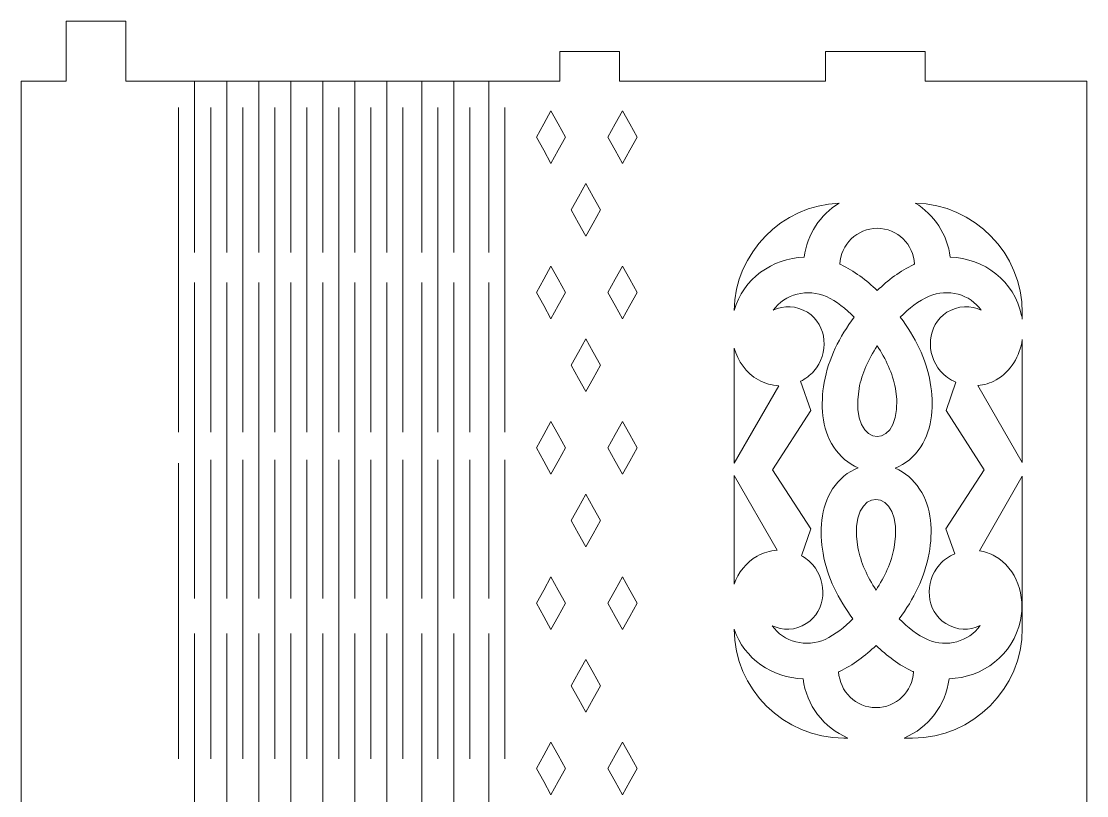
# Model space of a CAD drawing. Header units: centimetres. Extents: x -23.7 to 23.1, y -16.5 to 16.8.
# Drawn here: x -2.6 to 8.1, y 8.9 to 16.68 of the extents above; entities that cross this region are included whole.
import ezdxf

# ---------------------------------------------------------------- set-up
doc = ezdxf.new("R2010")
doc.units = ezdxf.units.CM
doc.header["$MEASUREMENT"] = 0
doc.layers.add('layer 1', color=7, linetype='Continuous')

msp = doc.modelspace()

# ---------------------------------------------------------------- linework, layer by layer
at = {"layer": 'layer 1', "color": 250, "lineweight": 9}
for points, knots in [([(-1.09877, 16.07659), (-1.09877, 16.07659), (2.40384, 16.07659), (2.40384, 16.07659), (2.40384, 16.07659), (2.40384, 16.07659), (2.40384, 16.07589), (2.40384, 16.07589), (2.40384, 16.07589), (2.40384, 16.07589), (2.80618, 16.07589), (2.80618, 16.07589), (2.80618, 16.07589), (2.80618, 16.07589), (2.80618, 16.37609), (2.80618, 16.37609), (2.80618, 16.37609), (2.80618, 16.37609), (3.40618, 16.37609), (3.40618, 16.37609), (3.40618, 16.37609), (3.40618, 16.37609), (3.40618, 16.07589), (3.40618, 16.07589), (3.40618, 16.07589), (3.40618, 16.07589), (3.85527, 16.07589), (3.85527, 16.07589), (3.85527, 16.07589), (3.85527, 16.07589), (5.47576, 16.07589), (5.47576, 16.07589), (5.47576, 16.07589), (5.47576, 16.07589), (5.47576, 16.37595), (5.47576, 16.37595), (5.47576, 16.37595), (5.47576, 16.37595), (6.47576, 16.37595), (6.47576, 16.37595), (6.47576, 16.37595), (6.47576, 16.37595), (6.47576, 16.07589), (6.47576, 16.07589), (6.47576, 16.07589), (6.47576, 16.07589), (8.09632, 16.07589), (8.09632, 16.07589), (8.09632, 16.07589), (8.09632, 16.07589), (8.09632, 0.5754), (8.09632, 0.5754), (8.09632, 0.5754), (8.09632, 0.5754), (6.47602, 0.5754), (6.47602, 0.5754), (6.47602, 0.5754), (6.47602, 0.5754), (6.47602, 0.2754), (6.47602, 0.2754), (6.47602, 0.2754), (6.47602, 0.2754), (5.47602, 0.2754), (5.47602, 0.2754), (5.47602, 0.2754), (5.47602, 0.2754), (5.47602, 0.5754), (5.47602, 0.5754), (5.47602, 0.5754), (5.47602, 0.5754), (3.85527, 0.5754), (3.85527, 0.5754), (3.85527, 0.5754), (3.85527, 0.5754), (3.85506, 0.57586), (3.85506, 0.57586), (3.85506, 0.57586), (3.85506, 0.57586), (3.40557, 0.57586), (3.40557, 0.57586), (3.40557, 0.57586), (3.40557, 0.57586), (3.40557, 0.27466), (3.40557, 0.27466), (3.40557, 0.27466), (3.40557, 0.27466), (2.80557, 0.27466), (2.80557, 0.27466), (2.80557, 0.27466), (2.80557, 0.27466), (2.80557, 0.57586), (2.80557, 0.57586), (2.80557, 0.57586), (2.80557, 0.57586), (2.40381, 0.57586), (2.40381, 0.57586), (2.40381, 0.57586), (2.40381, 0.57586), (2.35524, 0.57586), (2.35524, 0.57586), (2.35524, 0.57586), (2.35524, 0.57586), (-1.14604, 0.57586), (-1.14604, 0.57586), (-1.14604, 0.57586), (-1.14604, 0.57586), (-1.14604, 0.57656), (-1.14604, 0.57656), (-1.14604, 0.57656), (-1.14604, 0.57656), (-1.54847, 0.57656), (-1.54847, 0.57656), (-1.54847, 0.57656), (-1.54847, 0.57656), (-1.54847, 0.27536), (-1.54847, 0.27536), (-1.54847, 0.27536), (-1.54847, 0.27536), (-1.5485, 0.27536), (-1.5485, 0.27536), (-1.5485, 0.27536), (-1.5485, 0.27536), (-1.5485, -0.0263), (-1.5485, -0.0263), (-1.5485, -0.0263), (-1.5485, -0.0263), (-2.1485, -0.0263), (-2.1485, -0.0263), (-2.1485, -0.0263), (-2.1485, -0.0263), (-2.1485, 0.36993), (-2.1485, 0.36993), (-2.1485, 0.36993), (-2.1485, 0.36993), (-2.14847, 0.36993), (-2.14847, 0.36993), (-2.14847, 0.36993), (-2.14847, 0.36993), (-2.14847, 0.57656), (-2.14847, 0.57656), (-2.14847, 0.57656), (-2.14847, 0.57656), (-2.5988, 0.57656), (-2.5988, 0.57656), (-2.5988, 0.57656), (-2.5988, 2.12628), (-2.59877, 14.57261), (-2.59877, 16.07659), (-2.59877, 16.07659), (-2.59877, 16.07659), (-2.14786, 16.07659), (-2.14786, 16.07659), (-2.14786, 16.07659), (-2.14786, 16.07659), (-2.14786, 16.26811), (-2.14786, 16.26811), (-2.14786, 16.26811), (-2.14786, 16.26811), (-2.14786, 16.37679), (-2.14786, 16.37679), (-2.14786, 16.37679), (-2.14786, 16.37679), (-2.14786, 16.67792), (-2.14786, 16.67792), (-2.14786, 16.67792), (-2.14786, 16.67792), (-1.54786, 16.67792), (-1.54786, 16.67792), (-1.54786, 16.67792), (-1.54786, 16.67792), (-1.54786, 16.37679), (-1.54786, 16.37679), (-1.54786, 16.37679), (-1.54786, 16.37679), (-1.54786, 16.26811), (-1.54786, 16.26811), (-1.54786, 16.26811), (-1.54786, 16.26811), (-1.54786, 16.07659), (-1.54786, 16.07659), (-1.54786, 16.07659), (-1.54786, 16.07659), (-1.14601, 16.07659), (-1.14601, 16.07659), (-1.14601, 16.07659), (-1.14601, 16.07659), (-1.09877, 16.07659), (-1.09877, 16.07659)], [0, 0, 0, 0, 0.02083333, 0.02083333, 0.02083333, 0.02083333, 0.04166667, 0.04166667, 0.04166667, 0.04166667, 0.0625, 0.0625, 0.0625, 0.0625, 0.08333333, 0.08333333, 0.08333333, 0.08333333, 0.10416667, 0.10416667, 0.10416667, 0.10416667, 0.125, 0.125, 0.125, 0.125, 0.14583333, 0.14583333, 0.14583333, 0.14583333, 0.16666667, 0.16666667, 0.16666667, 0.16666667, 0.1875, 0.1875, 0.1875, 0.1875, 0.20833333, 0.20833333, 0.20833333, 0.20833333, 0.22916667, 0.22916667, 0.22916667, 0.22916667, 0.25, 0.25, 0.25, 0.25, 0.27083333, 0.27083333, 0.27083333, 0.27083333, 0.29166667, 0.29166667, 0.29166667, 0.29166667, 0.3125, 0.3125, 0.3125, 0.3125, 0.33333333, 0.33333333, 0.33333333, 0.33333333, 0.35416667, 0.35416667, 0.35416667, 0.35416667, 0.375, 0.375, 0.375, 0.375, 0.39583333, 0.39583333, 0.39583333, 0.39583333, 0.41666667, 0.41666667, 0.41666667, 0.41666667, 0.4375, 0.4375, 0.4375, 0.4375, 0.45833333, 0.45833333, 0.45833333, 0.45833333, 0.47916667, 0.47916667, 0.47916667, 0.47916667, 0.5, 0.5, 0.5, 0.5, 0.52083333, 0.52083333, 0.52083333, 0.52083333, 0.54166667, 0.54166667, 0.54166667, 0.54166667, 0.5625, 0.5625, 0.5625, 0.5625, 0.58333333, 0.58333333, 0.58333333, 0.58333333, 0.60416667, 0.60416667, 0.60416667, 0.60416667, 0.625, 0.625, 0.625, 0.625, 0.64583333, 0.64583333, 0.64583333, 0.64583333, 0.66666667, 0.66666667, 0.66666667, 0.66666667, 0.6875, 0.6875, 0.6875, 0.6875, 0.70833333, 0.70833333, 0.70833333, 0.70833333, 0.72916667, 0.72916667, 0.72916667, 0.72916667, 0.75, 0.75, 0.75, 0.75, 0.77083333, 0.77083333, 0.77083333, 0.77083333, 0.79166667, 0.79166667, 0.79166667, 0.79166667, 0.8125, 0.8125, 0.8125, 0.8125, 0.83333333, 0.83333333, 0.83333333, 0.83333333, 0.85416667, 0.85416667, 0.85416667, 0.85416667, 0.875, 0.875, 0.875, 0.875, 0.89583333, 0.89583333, 0.89583333, 0.89583333, 0.91666667, 0.91666667, 0.91666667, 0.91666667, 0.9375, 0.9375, 0.9375, 0.9375, 0.95833333, 0.95833333, 0.95833333, 0.95833333, 1, 1, 1, 1]), ([(2.71848, 15.78029), (2.71848, 15.78029), (2.79174, 15.648), (2.79174, 15.648), (2.79174, 15.648), (2.79174, 15.648), (2.865, 15.5157), (2.865, 15.5157), (2.865, 15.5157), (2.865, 15.5157), (2.79174, 15.38341), (2.79174, 15.38341), (2.79174, 15.38341), (2.79174, 15.38341), (2.71848, 15.25112), (2.71848, 15.25112), (2.71848, 15.25112), (2.71848, 15.25112), (2.64522, 15.38341), (2.64522, 15.38341), (2.64522, 15.38341), (2.64522, 15.38341), (2.57196, 15.5157), (2.57196, 15.5157), (2.57196, 15.5157), (2.57196, 15.5157), (2.64522, 15.648), (2.64522, 15.648), (2.64522, 15.648), (2.64522, 15.648), (2.71848, 15.78029), (2.71848, 15.78029)], [0, 0, 0, 0, 0.11111111, 0.11111111, 0.11111111, 0.11111111, 0.22222222, 0.22222222, 0.22222222, 0.22222222, 0.33333333, 0.33333333, 0.33333333, 0.33333333, 0.44444444, 0.44444444, 0.44444444, 0.44444444, 0.55555556, 0.55555556, 0.55555556, 0.55555556, 0.66666667, 0.66666667, 0.66666667, 0.66666667, 0.77777778, 0.77777778, 0.77777778, 0.77777778, 1, 1, 1, 1]), ([(3.43682, 15.78029), (3.43682, 15.78029), (3.51008, 15.648), (3.51008, 15.648), (3.51008, 15.648), (3.51008, 15.648), (3.58334, 15.5157), (3.58334, 15.5157), (3.58334, 15.5157), (3.58334, 15.5157), (3.51008, 15.38341), (3.51008, 15.38341), (3.51008, 15.38341), (3.51008, 15.38341), (3.43682, 15.25112), (3.43682, 15.25112), (3.43682, 15.25112), (3.43682, 15.25112), (3.36356, 15.38341), (3.36356, 15.38341), (3.36356, 15.38341), (3.36356, 15.38341), (3.2903, 15.5157), (3.2903, 15.5157), (3.2903, 15.5157), (3.2903, 15.5157), (3.36356, 15.648), (3.36356, 15.648), (3.36356, 15.648), (3.36356, 15.648), (3.43682, 15.78029), (3.43682, 15.78029)], [0, 0, 0, 0, 0.11111111, 0.11111111, 0.11111111, 0.11111111, 0.22222222, 0.22222222, 0.22222222, 0.22222222, 0.33333333, 0.33333333, 0.33333333, 0.33333333, 0.44444444, 0.44444444, 0.44444444, 0.44444444, 0.55555556, 0.55555556, 0.55555556, 0.55555556, 0.66666667, 0.66666667, 0.66666667, 0.66666667, 0.77777778, 0.77777778, 0.77777778, 0.77777778, 1, 1, 1, 1]), ([(3.0674, 15.04942), (3.0674, 15.04942), (3.14066, 14.91713), (3.14066, 14.91713), (3.14066, 14.91713), (3.14066, 14.91713), (3.21392, 14.78483), (3.21392, 14.78483), (3.21392, 14.78483), (3.21392, 14.78483), (3.14066, 14.65254), (3.14066, 14.65254), (3.14066, 14.65254), (3.14066, 14.65254), (3.0674, 14.52025), (3.0674, 14.52025), (3.0674, 14.52025), (3.0674, 14.52025), (2.99414, 14.65254), (2.99414, 14.65254), (2.99414, 14.65254), (2.99414, 14.65254), (2.92088, 14.78483), (2.92088, 14.78483), (2.92088, 14.78483), (2.92088, 14.78483), (2.99414, 14.91713), (2.99414, 14.91713), (2.99414, 14.91713), (2.99414, 14.91713), (3.0674, 15.04942), (3.0674, 15.04942)], [0, 0, 0, 0, 0.11111111, 0.11111111, 0.11111111, 0.11111111, 0.22222222, 0.22222222, 0.22222222, 0.22222222, 0.33333333, 0.33333333, 0.33333333, 0.33333333, 0.44444444, 0.44444444, 0.44444444, 0.44444444, 0.55555556, 0.55555556, 0.55555556, 0.55555556, 0.66666667, 0.66666667, 0.66666667, 0.66666667, 0.77777778, 0.77777778, 0.77777778, 0.77777778, 1, 1, 1, 1]), ([(4.55659, 13.77549), (4.5687, 14.35483), (5.03396, 14.82783), (5.61027, 14.85247), (5.61027, 14.85247), (5.42128, 14.73574), (5.28844, 14.53648), (5.26092, 14.30994), (5.26092, 14.30994), (4.93938, 14.29877), (4.64886, 14.09484), (4.55659, 13.77549)], [0, 0, 0, 0, 0.25, 0.25, 0.25, 0.25, 0.5, 0.5, 0.5, 0.5, 1, 1, 1, 1]), ([(6.37559, 14.85322), (6.96909, 14.83896), (7.45018, 14.34912), (7.45018, 13.75235), (7.45018, 13.75235), (7.45018, 13.75235), (7.45018, 13.68749), (7.45018, 13.68749), (7.45018, 13.68749), (7.44827, 13.69982), (7.44603, 13.71207), (7.44342, 13.72424), (7.44342, 13.72424), (7.3687, 14.07292), (7.06466, 14.29815), (6.72623, 14.30992), (6.72623, 14.30992), (6.69867, 14.53695), (6.56526, 14.73658), (6.37559, 14.85322)], [0, 0, 0, 0, 0.16666667, 0.16666667, 0.16666667, 0.16666667, 0.33333333, 0.33333333, 0.33333333, 0.33333333, 0.5, 0.5, 0.5, 0.5, 0.66666667, 0.66666667, 0.66666667, 0.66666667, 1, 1, 1, 1]), ([(5.61798, 14.24008), (5.621, 14.23872), (5.62402, 14.23734), (5.62704, 14.23593), (5.62704, 14.23593), (5.7617, 14.1732), (5.88518, 14.07973), (5.99353, 13.9745), (5.99353, 13.9745), (6.10189, 14.07977), (6.22542, 14.17324), (6.3601, 14.23596), (6.3601, 14.23596), (6.36311, 14.23736), (6.36613, 14.23874), (6.36916, 14.24011), (6.36916, 14.24011), (6.35967, 14.43461), (6.19656, 14.59967), (5.99355, 14.59967), (5.99355, 14.59967), (5.79056, 14.59967), (5.62741, 14.43459), (5.61798, 14.24008)], [0, 0, 0, 0, 0.14285714, 0.14285714, 0.14285714, 0.14285714, 0.28571429, 0.28571429, 0.28571429, 0.28571429, 0.42857143, 0.42857143, 0.42857143, 0.42857143, 0.57142857, 0.57142857, 0.57142857, 0.57142857, 0.71428571, 0.71428571, 0.71428571, 0.71428571, 1, 1, 1, 1]), ([(2.71848, 14.22025), (2.71848, 14.22025), (2.79174, 14.08796), (2.79174, 14.08796), (2.79174, 14.08796), (2.79174, 14.08796), (2.865, 13.95566), (2.865, 13.95566), (2.865, 13.95566), (2.865, 13.95566), (2.79174, 13.82337), (2.79174, 13.82337), (2.79174, 13.82337), (2.79174, 13.82337), (2.71848, 13.69108), (2.71848, 13.69108), (2.71848, 13.69108), (2.71848, 13.69108), (2.64522, 13.82337), (2.64522, 13.82337), (2.64522, 13.82337), (2.64522, 13.82337), (2.57196, 13.95566), (2.57196, 13.95566), (2.57196, 13.95566), (2.57196, 13.95566), (2.64522, 14.08796), (2.64522, 14.08796), (2.64522, 14.08796), (2.64522, 14.08796), (2.71848, 14.22025), (2.71848, 14.22025)], [0, 0, 0, 0, 0.11111111, 0.11111111, 0.11111111, 0.11111111, 0.22222222, 0.22222222, 0.22222222, 0.22222222, 0.33333333, 0.33333333, 0.33333333, 0.33333333, 0.44444444, 0.44444444, 0.44444444, 0.44444444, 0.55555556, 0.55555556, 0.55555556, 0.55555556, 0.66666667, 0.66666667, 0.66666667, 0.66666667, 0.77777778, 0.77777778, 0.77777778, 0.77777778, 1, 1, 1, 1]), ([(3.43682, 14.22025), (3.43682, 14.22025), (3.51008, 14.08796), (3.51008, 14.08796), (3.51008, 14.08796), (3.51008, 14.08796), (3.58334, 13.95566), (3.58334, 13.95566), (3.58334, 13.95566), (3.58334, 13.95566), (3.51008, 13.82337), (3.51008, 13.82337), (3.51008, 13.82337), (3.51008, 13.82337), (3.43682, 13.69108), (3.43682, 13.69108), (3.43682, 13.69108), (3.43682, 13.69108), (3.36356, 13.82337), (3.36356, 13.82337), (3.36356, 13.82337), (3.36356, 13.82337), (3.2903, 13.95566), (3.2903, 13.95566), (3.2903, 13.95566), (3.2903, 13.95566), (3.36356, 14.08796), (3.36356, 14.08796), (3.36356, 14.08796), (3.36356, 14.08796), (3.43682, 14.22025), (3.43682, 14.22025)], [0, 0, 0, 0, 0.11111111, 0.11111111, 0.11111111, 0.11111111, 0.22222222, 0.22222222, 0.22222222, 0.22222222, 0.33333333, 0.33333333, 0.33333333, 0.33333333, 0.44444444, 0.44444444, 0.44444444, 0.44444444, 0.55555556, 0.55555556, 0.55555556, 0.55555556, 0.66666667, 0.66666667, 0.66666667, 0.66666667, 0.77777778, 0.77777778, 0.77777778, 0.77777778, 1, 1, 1, 1]), ([(5.76165, 13.70742), (5.67978, 13.79032), (5.58492, 13.86719), (5.48291, 13.91379), (5.48291, 13.91379), (5.29762, 13.99845), (5.0611, 13.93992), (4.95026, 13.77655), (4.95026, 13.77655), (5.05281, 13.82688), (5.18286, 13.82641), (5.29319, 13.75633), (5.29319, 13.75633), (5.49652, 13.62715), (5.50925, 13.33951), (5.35751, 13.16503), (5.35751, 13.16503), (5.31982, 13.12168), (5.27426, 13.08792), (5.2243, 13.06385), (5.2243, 13.06385), (5.2243, 13.06385), (5.32622, 12.77099), (5.32622, 12.77099), (5.32622, 12.77099), (5.32622, 12.77099), (4.94295, 12.17436), (4.94295, 12.17436), (4.94295, 12.17436), (4.94295, 12.17436), (5.3263, 11.58271), (5.3263, 11.58271), (5.3263, 11.58271), (5.3263, 11.58271), (5.23237, 11.31279), (5.23237, 11.31279), (5.23237, 11.31279), (5.27454, 11.28969), (5.31308, 11.25936), (5.34571, 11.22183), (5.34571, 11.22183), (5.49745, 11.04735), (5.48472, 10.75971), (5.28139, 10.63053), (5.28139, 10.63053), (5.17106, 10.56045), (5.04101, 10.55998), (4.93846, 10.61031), (4.93846, 10.61031), (5.0493, 10.44694), (5.28582, 10.38841), (5.47111, 10.47307), (5.47111, 10.47307), (5.57312, 10.51967), (5.66798, 10.59654), (5.74985, 10.67944), (5.74985, 10.67944), (5.60444, 10.87516), (5.49201, 11.09401), (5.44927, 11.33667), (5.44927, 11.33667), (5.41108, 11.55354), (5.42149, 11.79382), (5.54534, 11.98324), (5.54534, 11.98324), (5.60904, 12.08068), (5.69872, 12.1555), (5.80342, 12.19578), (5.80342, 12.19578), (5.70377, 12.23704), (5.61844, 12.30986), (5.55714, 12.40362), (5.55714, 12.40362), (5.43329, 12.59304), (5.42288, 12.83332), (5.46107, 13.05019), (5.46107, 13.05019), (5.50381, 13.29285), (5.61624, 13.5117), (5.76165, 13.70742)], [0, 0, 0, 0, 0.04761905, 0.04761905, 0.04761905, 0.04761905, 0.0952381, 0.0952381, 0.0952381, 0.0952381, 0.14285714, 0.14285714, 0.14285714, 0.14285714, 0.19047619, 0.19047619, 0.19047619, 0.19047619, 0.23809524, 0.23809524, 0.23809524, 0.23809524, 0.28571429, 0.28571429, 0.28571429, 0.28571429, 0.33333333, 0.33333333, 0.33333333, 0.33333333, 0.38095238, 0.38095238, 0.38095238, 0.38095238, 0.42857143, 0.42857143, 0.42857143, 0.42857143, 0.47619048, 0.47619048, 0.47619048, 0.47619048, 0.52380952, 0.52380952, 0.52380952, 0.52380952, 0.57142857, 0.57142857, 0.57142857, 0.57142857, 0.61904762, 0.61904762, 0.61904762, 0.61904762, 0.66666667, 0.66666667, 0.66666667, 0.66666667, 0.71428571, 0.71428571, 0.71428571, 0.71428571, 0.76190476, 0.76190476, 0.76190476, 0.76190476, 0.80952381, 0.80952381, 0.80952381, 0.80952381, 0.85714286, 0.85714286, 0.85714286, 0.85714286, 0.9047619, 0.9047619, 0.9047619, 0.9047619, 1, 1, 1, 1]), ([(7.06723, 12.17444), (7.06723, 12.17444), (6.68388, 11.58279), (6.68388, 11.58279), (6.68388, 11.58279), (6.68388, 11.58279), (6.77112, 11.33209), (6.77112, 11.33209), (6.77112, 11.33209), (6.71328, 11.30774), (6.66051, 11.27093), (6.61782, 11.22183), (6.61782, 11.22183), (6.46608, 11.04734), (6.47879, 10.75971), (6.68213, 10.63053), (6.68213, 10.63053), (6.79256, 10.56038), (6.92274, 10.55998), (7.02533, 10.61045), (7.02533, 10.61045), (6.91691, 10.44951), (6.6876, 10.38848), (6.50339, 10.46817), (6.50339, 10.46817), (6.39717, 10.51412), (6.29831, 10.59367), (6.21366, 10.6794), (6.21366, 10.6794), (6.35907, 10.87514), (6.47151, 11.09399), (6.51426, 11.33667), (6.51426, 11.33667), (6.55237, 11.55304), (6.54234, 11.7929), (6.41935, 11.98224), (6.41935, 11.98224), (6.35813, 12.07648), (6.27269, 12.14967), (6.17275, 12.19107), (6.17275, 12.19107), (6.27776, 12.23149), (6.36753, 12.30669), (6.43115, 12.40462), (6.43115, 12.40462), (6.55414, 12.59396), (6.56417, 12.83382), (6.52606, 13.05019), (6.52606, 13.05019), (6.48331, 13.29287), (6.37087, 13.51172), (6.22546, 13.70746), (6.22546, 13.70746), (6.31011, 13.79319), (6.40897, 13.87274), (6.51519, 13.91869), (6.51519, 13.91869), (6.6994, 13.99838), (6.92871, 13.93735), (7.03713, 13.77641), (7.03713, 13.77641), (6.93454, 13.82688), (6.80436, 13.82648), (6.69393, 13.75633), (6.69393, 13.75633), (6.49059, 13.62715), (6.47788, 13.33952), (6.62962, 13.16503), (6.62962, 13.16503), (6.67226, 13.11599), (6.72496, 13.0792), (6.78272, 13.05486), (6.78272, 13.05486), (6.78272, 13.05486), (6.68396, 12.77107), (6.68396, 12.77107), (6.68396, 12.77107), (6.68396, 12.77107), (7.06723, 12.17444), (7.06723, 12.17444)], [0, 0, 0, 0, 0.04761905, 0.04761905, 0.04761905, 0.04761905, 0.0952381, 0.0952381, 0.0952381, 0.0952381, 0.14285714, 0.14285714, 0.14285714, 0.14285714, 0.19047619, 0.19047619, 0.19047619, 0.19047619, 0.23809524, 0.23809524, 0.23809524, 0.23809524, 0.28571429, 0.28571429, 0.28571429, 0.28571429, 0.33333333, 0.33333333, 0.33333333, 0.33333333, 0.38095238, 0.38095238, 0.38095238, 0.38095238, 0.42857143, 0.42857143, 0.42857143, 0.42857143, 0.47619048, 0.47619048, 0.47619048, 0.47619048, 0.52380952, 0.52380952, 0.52380952, 0.52380952, 0.57142857, 0.57142857, 0.57142857, 0.57142857, 0.61904762, 0.61904762, 0.61904762, 0.61904762, 0.66666667, 0.66666667, 0.66666667, 0.66666667, 0.71428571, 0.71428571, 0.71428571, 0.71428571, 0.76190476, 0.76190476, 0.76190476, 0.76190476, 0.80952381, 0.80952381, 0.80952381, 0.80952381, 0.85714286, 0.85714286, 0.85714286, 0.85714286, 0.9047619, 0.9047619, 0.9047619, 0.9047619, 1, 1, 1, 1]), ([(3.0674, 13.48938), (3.0674, 13.48938), (3.14066, 13.35709), (3.14066, 13.35709), (3.14066, 13.35709), (3.14066, 13.35709), (3.21392, 13.22479), (3.21392, 13.22479), (3.21392, 13.22479), (3.21392, 13.22479), (3.14066, 13.0925), (3.14066, 13.0925), (3.14066, 13.0925), (3.14066, 13.0925), (3.0674, 12.96021), (3.0674, 12.96021), (3.0674, 12.96021), (3.0674, 12.96021), (2.99414, 13.0925), (2.99414, 13.0925), (2.99414, 13.0925), (2.99414, 13.0925), (2.92088, 13.22479), (2.92088, 13.22479), (2.92088, 13.22479), (2.92088, 13.22479), (2.99414, 13.35709), (2.99414, 13.35709), (2.99414, 13.35709), (2.99414, 13.35709), (3.0674, 13.48938), (3.0674, 13.48938)], [0, 0, 0, 0, 0.11111111, 0.11111111, 0.11111111, 0.11111111, 0.22222222, 0.22222222, 0.22222222, 0.22222222, 0.33333333, 0.33333333, 0.33333333, 0.33333333, 0.44444444, 0.44444444, 0.44444444, 0.44444444, 0.55555556, 0.55555556, 0.55555556, 0.55555556, 0.66666667, 0.66666667, 0.66666667, 0.66666667, 0.77777778, 0.77777778, 0.77777778, 0.77777778, 1, 1, 1, 1]), ([(7.45018, 13.48233), (7.45018, 13.48233), (7.45018, 12.24715), (7.45018, 12.24715), (7.45018, 12.24715), (7.45018, 12.24715), (7.00299, 13.02118), (7.00299, 13.02118), (7.00299, 13.02118), (7.06684, 13.02694), (7.12975, 13.0458), (7.18645, 13.07801), (7.18645, 13.07801), (7.3367, 13.16336), (7.4246, 13.31716), (7.45018, 13.48233)], [0, 0, 0, 0, 0.2, 0.2, 0.2, 0.2, 0.4, 0.4, 0.4, 0.4, 0.6, 0.6, 0.6, 0.6, 1, 1, 1, 1]), ([(4.5563, 12.24066), (4.5563, 12.24066), (4.5563, 13.39631), (4.5563, 13.39631), (4.5563, 13.39631), (4.59548, 13.26504), (4.67691, 13.1483), (4.80066, 13.07801), (4.80066, 13.07801), (4.86394, 13.04206), (4.93496, 13.02273), (5.00639, 13.01971), (5.00639, 13.01971), (5.00639, 13.01971), (4.5563, 12.24066), (4.5563, 12.24066)], [0, 0, 0, 0, 0.2, 0.2, 0.2, 0.2, 0.4, 0.4, 0.4, 0.4, 0.6, 0.6, 0.6, 0.6, 1, 1, 1, 1]), ([(5.99357, 13.41897), (5.90791, 13.28784), (5.83862, 13.14202), (5.81171, 12.99218), (5.81171, 12.99218), (5.6952, 12.34341), (6.29041, 12.35174), (6.1754, 12.99218), (6.1754, 12.99218), (6.14849, 13.14203), (6.07922, 13.28784), (5.99357, 13.41897)], [0, 0, 0, 0, 0.25, 0.25, 0.25, 0.25, 0.5, 0.5, 0.5, 0.5, 1, 1, 1, 1]), ([(2.71848, 12.66021), (2.71848, 12.66021), (2.79174, 12.52792), (2.79174, 12.52792), (2.79174, 12.52792), (2.79174, 12.52792), (2.865, 12.39562), (2.865, 12.39562), (2.865, 12.39562), (2.865, 12.39562), (2.79174, 12.26333), (2.79174, 12.26333), (2.79174, 12.26333), (2.79174, 12.26333), (2.71848, 12.13104), (2.71848, 12.13104), (2.71848, 12.13104), (2.71848, 12.13104), (2.64522, 12.26333), (2.64522, 12.26333), (2.64522, 12.26333), (2.64522, 12.26333), (2.57196, 12.39562), (2.57196, 12.39562), (2.57196, 12.39562), (2.57196, 12.39562), (2.64522, 12.52792), (2.64522, 12.52792), (2.64522, 12.52792), (2.64522, 12.52792), (2.71848, 12.66021), (2.71848, 12.66021)], [0, 0, 0, 0, 0.11111111, 0.11111111, 0.11111111, 0.11111111, 0.22222222, 0.22222222, 0.22222222, 0.22222222, 0.33333333, 0.33333333, 0.33333333, 0.33333333, 0.44444444, 0.44444444, 0.44444444, 0.44444444, 0.55555556, 0.55555556, 0.55555556, 0.55555556, 0.66666667, 0.66666667, 0.66666667, 0.66666667, 0.77777778, 0.77777778, 0.77777778, 0.77777778, 1, 1, 1, 1]), ([(3.43682, 12.66021), (3.43682, 12.66021), (3.51008, 12.52792), (3.51008, 12.52792), (3.51008, 12.52792), (3.51008, 12.52792), (3.58334, 12.39562), (3.58334, 12.39562), (3.58334, 12.39562), (3.58334, 12.39562), (3.51008, 12.26333), (3.51008, 12.26333), (3.51008, 12.26333), (3.51008, 12.26333), (3.43682, 12.13104), (3.43682, 12.13104), (3.43682, 12.13104), (3.43682, 12.13104), (3.36356, 12.26333), (3.36356, 12.26333), (3.36356, 12.26333), (3.36356, 12.26333), (3.2903, 12.39562), (3.2903, 12.39562), (3.2903, 12.39562), (3.2903, 12.39562), (3.36356, 12.52792), (3.36356, 12.52792), (3.36356, 12.52792), (3.36356, 12.52792), (3.43682, 12.66021), (3.43682, 12.66021)], [0, 0, 0, 0, 0.11111111, 0.11111111, 0.11111111, 0.11111111, 0.22222222, 0.22222222, 0.22222222, 0.22222222, 0.33333333, 0.33333333, 0.33333333, 0.33333333, 0.44444444, 0.44444444, 0.44444444, 0.44444444, 0.55555556, 0.55555556, 0.55555556, 0.55555556, 0.66666667, 0.66666667, 0.66666667, 0.66666667, 0.77777778, 0.77777778, 0.77777778, 0.77777778, 1, 1, 1, 1]), ([(4.5563, 11.02617), (4.5563, 11.02617), (4.5563, 12.11793), (4.5563, 12.11793), (4.5563, 12.11793), (4.5563, 12.11793), (4.98747, 11.3668), (4.98747, 11.3668), (4.98747, 11.3668), (4.91846, 11.36283), (4.85004, 11.3436), (4.78886, 11.30885), (4.78886, 11.30885), (4.67643, 11.24498), (4.59892, 11.14278), (4.5563, 11.02617)], [0, 0, 0, 0, 0.2, 0.2, 0.2, 0.2, 0.4, 0.4, 0.4, 0.4, 0.6, 0.6, 0.6, 0.6, 1, 1, 1, 1]), ([(7.45018, 12.11157), (7.45018, 12.11157), (7.45018, 10.58372), (7.45018, 10.58372), (7.45018, 10.58372), (7.45018, 9.97805), (6.95464, 9.48251), (6.34897, 9.48251), (6.34897, 9.48251), (6.34897, 9.48251), (6.26461, 9.48251), (6.26461, 9.48251), (6.26461, 9.48251), (6.50613, 9.5845), (6.68228, 9.81211), (6.71443, 10.07694), (6.71443, 10.07694), (7.05286, 10.08871), (7.3569, 10.31394), (7.43162, 10.66262), (7.43162, 10.66262), (7.48343, 10.90437), (7.39779, 11.1821), (7.17465, 11.30885), (7.17465, 11.30885), (7.1265, 11.3362), (7.07388, 11.35393), (7.02, 11.36218), (7.02, 11.36218), (7.02, 11.36218), (7.45018, 12.11157), (7.45018, 12.11157)], [0, 0, 0, 0, 0.11111111, 0.11111111, 0.11111111, 0.11111111, 0.22222222, 0.22222222, 0.22222222, 0.22222222, 0.33333333, 0.33333333, 0.33333333, 0.33333333, 0.44444444, 0.44444444, 0.44444444, 0.44444444, 0.55555556, 0.55555556, 0.55555556, 0.55555556, 0.66666667, 0.66666667, 0.66666667, 0.66666667, 0.77777778, 0.77777778, 0.77777778, 0.77777778, 1, 1, 1, 1]), ([(5.98177, 10.96789), (5.89611, 11.09902), (5.82682, 11.24484), (5.79991, 11.39468), (5.79991, 11.39468), (5.6834, 12.04345), (6.27861, 12.03512), (6.1636, 11.39468), (6.1636, 11.39468), (6.13669, 11.24483), (6.06742, 11.09902), (5.98177, 10.96789)], [0, 0, 0, 0, 0.25, 0.25, 0.25, 0.25, 0.5, 0.5, 0.5, 0.5, 1, 1, 1, 1]), ([(3.0674, 11.92934), (3.0674, 11.92934), (3.14066, 11.79705), (3.14066, 11.79705), (3.14066, 11.79705), (3.14066, 11.79705), (3.21392, 11.66475), (3.21392, 11.66475), (3.21392, 11.66475), (3.21392, 11.66475), (3.14066, 11.53246), (3.14066, 11.53246), (3.14066, 11.53246), (3.14066, 11.53246), (3.0674, 11.40017), (3.0674, 11.40017), (3.0674, 11.40017), (3.0674, 11.40017), (2.99414, 11.53246), (2.99414, 11.53246), (2.99414, 11.53246), (2.99414, 11.53246), (2.92088, 11.66475), (2.92088, 11.66475), (2.92088, 11.66475), (2.92088, 11.66475), (2.99414, 11.79705), (2.99414, 11.79705), (2.99414, 11.79705), (2.99414, 11.79705), (3.0674, 11.92934), (3.0674, 11.92934)], [0, 0, 0, 0, 0.11111111, 0.11111111, 0.11111111, 0.11111111, 0.22222222, 0.22222222, 0.22222222, 0.22222222, 0.33333333, 0.33333333, 0.33333333, 0.33333333, 0.44444444, 0.44444444, 0.44444444, 0.44444444, 0.55555556, 0.55555556, 0.55555556, 0.55555556, 0.66666667, 0.66666667, 0.66666667, 0.66666667, 0.77777778, 0.77777778, 0.77777778, 0.77777778, 1, 1, 1, 1]), ([(2.71848, 11.10017), (2.71848, 11.10017), (2.79174, 10.96788), (2.79174, 10.96788), (2.79174, 10.96788), (2.79174, 10.96788), (2.865, 10.83558), (2.865, 10.83558), (2.865, 10.83558), (2.865, 10.83558), (2.79174, 10.70329), (2.79174, 10.70329), (2.79174, 10.70329), (2.79174, 10.70329), (2.71848, 10.571), (2.71848, 10.571), (2.71848, 10.571), (2.71848, 10.571), (2.64522, 10.70329), (2.64522, 10.70329), (2.64522, 10.70329), (2.64522, 10.70329), (2.57196, 10.83558), (2.57196, 10.83558), (2.57196, 10.83558), (2.57196, 10.83558), (2.64522, 10.96788), (2.64522, 10.96788), (2.64522, 10.96788), (2.64522, 10.96788), (2.71848, 11.10017), (2.71848, 11.10017)], [0, 0, 0, 0, 0.11111111, 0.11111111, 0.11111111, 0.11111111, 0.22222222, 0.22222222, 0.22222222, 0.22222222, 0.33333333, 0.33333333, 0.33333333, 0.33333333, 0.44444444, 0.44444444, 0.44444444, 0.44444444, 0.55555556, 0.55555556, 0.55555556, 0.55555556, 0.66666667, 0.66666667, 0.66666667, 0.66666667, 0.77777778, 0.77777778, 0.77777778, 0.77777778, 1, 1, 1, 1]), ([(3.43682, 11.10017), (3.43682, 11.10017), (3.51008, 10.96788), (3.51008, 10.96788), (3.51008, 10.96788), (3.51008, 10.96788), (3.58334, 10.83558), (3.58334, 10.83558), (3.58334, 10.83558), (3.58334, 10.83558), (3.51008, 10.70329), (3.51008, 10.70329), (3.51008, 10.70329), (3.51008, 10.70329), (3.43682, 10.571), (3.43682, 10.571), (3.43682, 10.571), (3.43682, 10.571), (3.36356, 10.70329), (3.36356, 10.70329), (3.36356, 10.70329), (3.36356, 10.70329), (3.2903, 10.83558), (3.2903, 10.83558), (3.2903, 10.83558), (3.2903, 10.83558), (3.36356, 10.96788), (3.36356, 10.96788), (3.36356, 10.96788), (3.36356, 10.96788), (3.43682, 11.10017), (3.43682, 11.10017)], [0, 0, 0, 0, 0.11111111, 0.11111111, 0.11111111, 0.11111111, 0.22222222, 0.22222222, 0.22222222, 0.22222222, 0.33333333, 0.33333333, 0.33333333, 0.33333333, 0.44444444, 0.44444444, 0.44444444, 0.44444444, 0.55555556, 0.55555556, 0.55555556, 0.55555556, 0.66666667, 0.66666667, 0.66666667, 0.66666667, 0.77777778, 0.77777778, 0.77777778, 0.77777778, 1, 1, 1, 1]), ([(5.69888, 9.48251), (5.69888, 9.48251), (5.65751, 9.48251), (5.65751, 9.48251), (5.65751, 9.48251), (5.05483, 9.48251), (4.56126, 9.97319), (4.55641, 10.57479), (4.55641, 10.57479), (4.65964, 10.27652), (4.94004, 10.08766), (5.24912, 10.07692), (5.24912, 10.07692), (5.28129, 9.81208), (5.45737, 9.5845), (5.69888, 9.48251)], [0, 0, 0, 0, 0.2, 0.2, 0.2, 0.2, 0.4, 0.4, 0.4, 0.4, 0.6, 0.6, 0.6, 0.6, 1, 1, 1, 1]), ([(5.60618, 10.14678), (5.6092, 10.14814), (5.61222, 10.14952), (5.61524, 10.15093), (5.61524, 10.15093), (5.7499, 10.21366), (5.87338, 10.30713), (5.98173, 10.41236), (5.98173, 10.41236), (6.09009, 10.30709), (6.21362, 10.21362), (6.3483, 10.1509), (6.3483, 10.1509), (6.35131, 10.1495), (6.35433, 10.14812), (6.35736, 10.14675), (6.35736, 10.14675), (6.34787, 9.95225), (6.18476, 9.78719), (5.98175, 9.78719), (5.98175, 9.78719), (5.77876, 9.78719), (5.61561, 9.95227), (5.60618, 10.14678)], [0, 0, 0, 0, 0.14285714, 0.14285714, 0.14285714, 0.14285714, 0.28571429, 0.28571429, 0.28571429, 0.28571429, 0.42857143, 0.42857143, 0.42857143, 0.42857143, 0.57142857, 0.57142857, 0.57142857, 0.57142857, 0.71428571, 0.71428571, 0.71428571, 0.71428571, 1, 1, 1, 1]), ([(3.0674, 10.271), (3.0674, 10.271), (3.14066, 10.13871), (3.14066, 10.13871), (3.14066, 10.13871), (3.14066, 10.13871), (3.21392, 10.00641), (3.21392, 10.00641), (3.21392, 10.00641), (3.21392, 10.00641), (3.14066, 9.87412), (3.14066, 9.87412), (3.14066, 9.87412), (3.14066, 9.87412), (3.0674, 9.74183), (3.0674, 9.74183), (3.0674, 9.74183), (3.0674, 9.74183), (2.99414, 9.87412), (2.99414, 9.87412), (2.99414, 9.87412), (2.99414, 9.87412), (2.92088, 10.00641), (2.92088, 10.00641), (2.92088, 10.00641), (2.92088, 10.00641), (2.99414, 10.13871), (2.99414, 10.13871), (2.99414, 10.13871), (2.99414, 10.13871), (3.0674, 10.271), (3.0674, 10.271)], [0, 0, 0, 0, 0.11111111, 0.11111111, 0.11111111, 0.11111111, 0.22222222, 0.22222222, 0.22222222, 0.22222222, 0.33333333, 0.33333333, 0.33333333, 0.33333333, 0.44444444, 0.44444444, 0.44444444, 0.44444444, 0.55555556, 0.55555556, 0.55555556, 0.55555556, 0.66666667, 0.66666667, 0.66666667, 0.66666667, 0.77777778, 0.77777778, 0.77777778, 0.77777778, 1, 1, 1, 1]), ([(2.71848, 9.44183), (2.71848, 9.44183), (2.79174, 9.30954), (2.79174, 9.30954), (2.79174, 9.30954), (2.79174, 9.30954), (2.865, 9.17724), (2.865, 9.17724), (2.865, 9.17724), (2.865, 9.17724), (2.79174, 9.04495), (2.79174, 9.04495), (2.79174, 9.04495), (2.79174, 9.04495), (2.71848, 8.91266), (2.71848, 8.91266), (2.71848, 8.91266), (2.71848, 8.91266), (2.64522, 9.04495), (2.64522, 9.04495), (2.64522, 9.04495), (2.64522, 9.04495), (2.57196, 9.17724), (2.57196, 9.17724), (2.57196, 9.17724), (2.57196, 9.17724), (2.64522, 9.30954), (2.64522, 9.30954), (2.64522, 9.30954), (2.64522, 9.30954), (2.71848, 9.44183), (2.71848, 9.44183)], [0, 0, 0, 0, 0.11111111, 0.11111111, 0.11111111, 0.11111111, 0.22222222, 0.22222222, 0.22222222, 0.22222222, 0.33333333, 0.33333333, 0.33333333, 0.33333333, 0.44444444, 0.44444444, 0.44444444, 0.44444444, 0.55555556, 0.55555556, 0.55555556, 0.55555556, 0.66666667, 0.66666667, 0.66666667, 0.66666667, 0.77777778, 0.77777778, 0.77777778, 0.77777778, 1, 1, 1, 1]), ([(3.43682, 9.44183), (3.43682, 9.44183), (3.51008, 9.30954), (3.51008, 9.30954), (3.51008, 9.30954), (3.51008, 9.30954), (3.58334, 9.17724), (3.58334, 9.17724), (3.58334, 9.17724), (3.58334, 9.17724), (3.51008, 9.04495), (3.51008, 9.04495), (3.51008, 9.04495), (3.51008, 9.04495), (3.43682, 8.91266), (3.43682, 8.91266), (3.43682, 8.91266), (3.43682, 8.91266), (3.36356, 9.04495), (3.36356, 9.04495), (3.36356, 9.04495), (3.36356, 9.04495), (3.2903, 9.17724), (3.2903, 9.17724), (3.2903, 9.17724), (3.2903, 9.17724), (3.36356, 9.30954), (3.36356, 9.30954), (3.36356, 9.30954), (3.36356, 9.30954), (3.43682, 9.44183), (3.43682, 9.44183)], [0, 0, 0, 0, 0.11111111, 0.11111111, 0.11111111, 0.11111111, 0.22222222, 0.22222222, 0.22222222, 0.22222222, 0.33333333, 0.33333333, 0.33333333, 0.33333333, 0.44444444, 0.44444444, 0.44444444, 0.44444444, 0.55555556, 0.55555556, 0.55555556, 0.55555556, 0.66666667, 0.66666667, 0.66666667, 0.66666667, 0.77777778, 0.77777778, 0.77777778, 0.77777778, 1, 1, 1, 1])]:
    msp.add_open_spline(points, degree=3, knots=knots, dxfattribs=at)
for points in [[(-0.85867, 16.07398), (-0.85867, 16.07398), (-0.85867, 14.35789), (-0.85867, 14.35789)], [(-0.53685, 16.07398), (-0.53685, 16.07398), (-0.53685, 14.35789), (-0.53685, 14.35789)], [(-0.21508, 16.07398), (-0.21508, 16.07398), (-0.21508, 14.35789), (-0.21508, 14.35789)], [(0.1066, 16.07398), (0.1066, 16.07398), (0.1066, 14.35789), (0.1066, 14.35789)], [(0.4284, 16.07398), (0.4284, 16.07398), (0.4284, 14.35789), (0.4284, 14.35789)], [(0.75014, 16.07398), (0.75014, 16.07398), (0.75014, 14.35789), (0.75014, 14.35789)], [(1.07198, 16.07398), (1.07198, 16.07398), (1.07198, 14.35789), (1.07198, 14.35789)], [(1.42296, 16.07398), (1.42296, 16.07398), (1.42296, 14.35798), (1.42296, 14.35798)], [(1.7439, 16.07398), (1.7439, 16.07398), (1.7439, 14.35789), (1.7439, 14.35789)], [(2.09488, 16.07398), (2.09488, 16.07398), (2.09488, 14.35798), (2.09488, 14.35798)], [(-1.01956, 15.81233), (-1.01956, 15.81233), (-1.01956, 12.55197), (-1.01956, 12.55197)], [(-0.69776, 15.81233), (-0.69776, 15.81233), (-0.69776, 12.55197), (-0.69776, 12.55197)], [(-0.37608, 15.81233), (-0.37608, 15.81233), (-0.37608, 12.55197), (-0.37608, 12.55197)], [(-0.05424, 15.81233), (-0.05424, 15.81233), (-0.05424, 12.55197), (-0.05424, 12.55197)], [(0.26751, 15.81233), (0.26751, 15.81233), (0.26751, 12.55197), (0.26751, 12.55197)], [(0.58933, 15.81233), (0.58933, 15.81233), (0.58933, 12.55197), (0.58933, 12.55197)], [(0.91108, 15.81233), (0.91108, 15.81233), (0.91108, 12.55197), (0.91108, 12.55197)], [(1.23283, 15.81233), (1.23283, 15.81233), (1.23283, 12.55197), (1.23283, 12.55197)], [(1.58389, 15.81241), (1.58389, 15.81241), (1.58389, 12.55197), (1.58389, 12.55197)], [(1.90475, 15.81233), (1.90475, 15.81233), (1.90475, 12.55197), (1.90475, 12.55197)], [(2.25581, 15.81241), (2.25581, 15.81241), (2.25581, 12.55197), (2.25581, 12.55197)], [(-0.85867, 14.05638), (-0.85867, 14.05638), (-0.85867, 10.88165), (-0.85867, 10.88165)], [(-0.53685, 14.05638), (-0.53685, 14.05638), (-0.53685, 10.88165), (-0.53685, 10.88165)], [(-0.21508, 14.05638), (-0.21508, 14.05638), (-0.21508, 10.88165), (-0.21508, 10.88165)], [(0.1066, 14.05638), (0.1066, 14.05638), (0.1066, 10.88165), (0.1066, 10.88165)], [(0.4284, 14.05638), (0.4284, 14.05638), (0.4284, 10.88165), (0.4284, 10.88165)], [(0.75014, 14.05638), (0.75014, 14.05638), (0.75014, 10.88165), (0.75014, 10.88165)], [(1.07198, 14.05638), (1.07198, 14.05638), (1.07198, 10.88165), (1.07198, 10.88165)], [(1.42296, 14.05638), (1.42296, 14.05638), (1.42296, 10.8817), (1.42296, 10.8817)], [(1.7439, 14.05638), (1.7439, 14.05638), (1.7439, 10.88165), (1.7439, 10.88165)], [(2.09488, 14.05638), (2.09488, 14.05638), (2.09488, 10.8817), (2.09488, 10.8817)], [(-1.01956, 12.2421), (-1.01956, 12.2421), (-1.01956, 9.27396), (-1.01956, 9.27396)], [(-0.69776, 12.27416), (-0.69776, 12.27416), (-0.69776, 9.27396), (-0.69776, 9.27396)], [(-0.37608, 12.27416), (-0.37608, 12.27416), (-0.37608, 9.27396), (-0.37608, 9.27396)], [(-0.05424, 12.27416), (-0.05424, 12.27416), (-0.05424, 9.27396), (-0.05424, 9.27396)], [(0.26751, 12.27416), (0.26751, 12.27416), (0.26751, 9.27396), (0.26751, 9.27396)], [(0.58933, 12.27416), (0.58933, 12.27416), (0.58933, 9.27396), (0.58933, 9.27396)], [(0.91108, 12.27416), (0.91108, 12.27416), (0.91108, 9.27396), (0.91108, 9.27396)], [(1.23283, 12.27416), (1.23283, 12.27416), (1.23283, 9.27396), (1.23283, 9.27396)], [(1.58389, 12.27416), (1.58389, 12.27416), (1.58389, 9.27396), (1.58389, 9.27396)], [(1.90475, 12.27416), (1.90475, 12.27416), (1.90475, 9.27396), (1.90475, 9.27396)], [(2.25581, 12.27416), (2.25581, 12.27416), (2.25581, 9.27396), (2.25581, 9.27396)], [(-0.85867, 10.53165), (-0.85867, 10.53165), (-0.85867, 7.35692), (-0.85867, 7.35692)], [(-0.53685, 10.53165), (-0.53685, 10.53165), (-0.53685, 7.35692), (-0.53685, 7.35692)], [(-0.21508, 10.53165), (-0.21508, 10.53165), (-0.21508, 7.35692), (-0.21508, 7.35692)], [(0.1066, 10.53165), (0.1066, 10.53165), (0.1066, 7.35692), (0.1066, 7.35692)], [(0.4284, 10.53165), (0.4284, 10.53165), (0.4284, 7.35692), (0.4284, 7.35692)], [(0.75014, 10.53165), (0.75014, 10.53165), (0.75014, 7.35692), (0.75014, 7.35692)], [(1.07198, 10.53165), (1.07198, 10.53165), (1.07198, 7.35692), (1.07198, 7.35692)], [(1.42296, 10.53165), (1.42296, 10.53165), (1.42296, 7.35697), (1.42296, 7.35697)], [(1.7439, 10.53165), (1.7439, 10.53165), (1.7439, 7.35692), (1.7439, 7.35692)], [(2.09488, 10.53165), (2.09488, 10.53165), (2.09488, 7.35697), (2.09488, 7.35697)]]:
    msp.add_open_spline(points, degree=3, dxfattribs=at)

doc.saveas('drawing.dxf')
